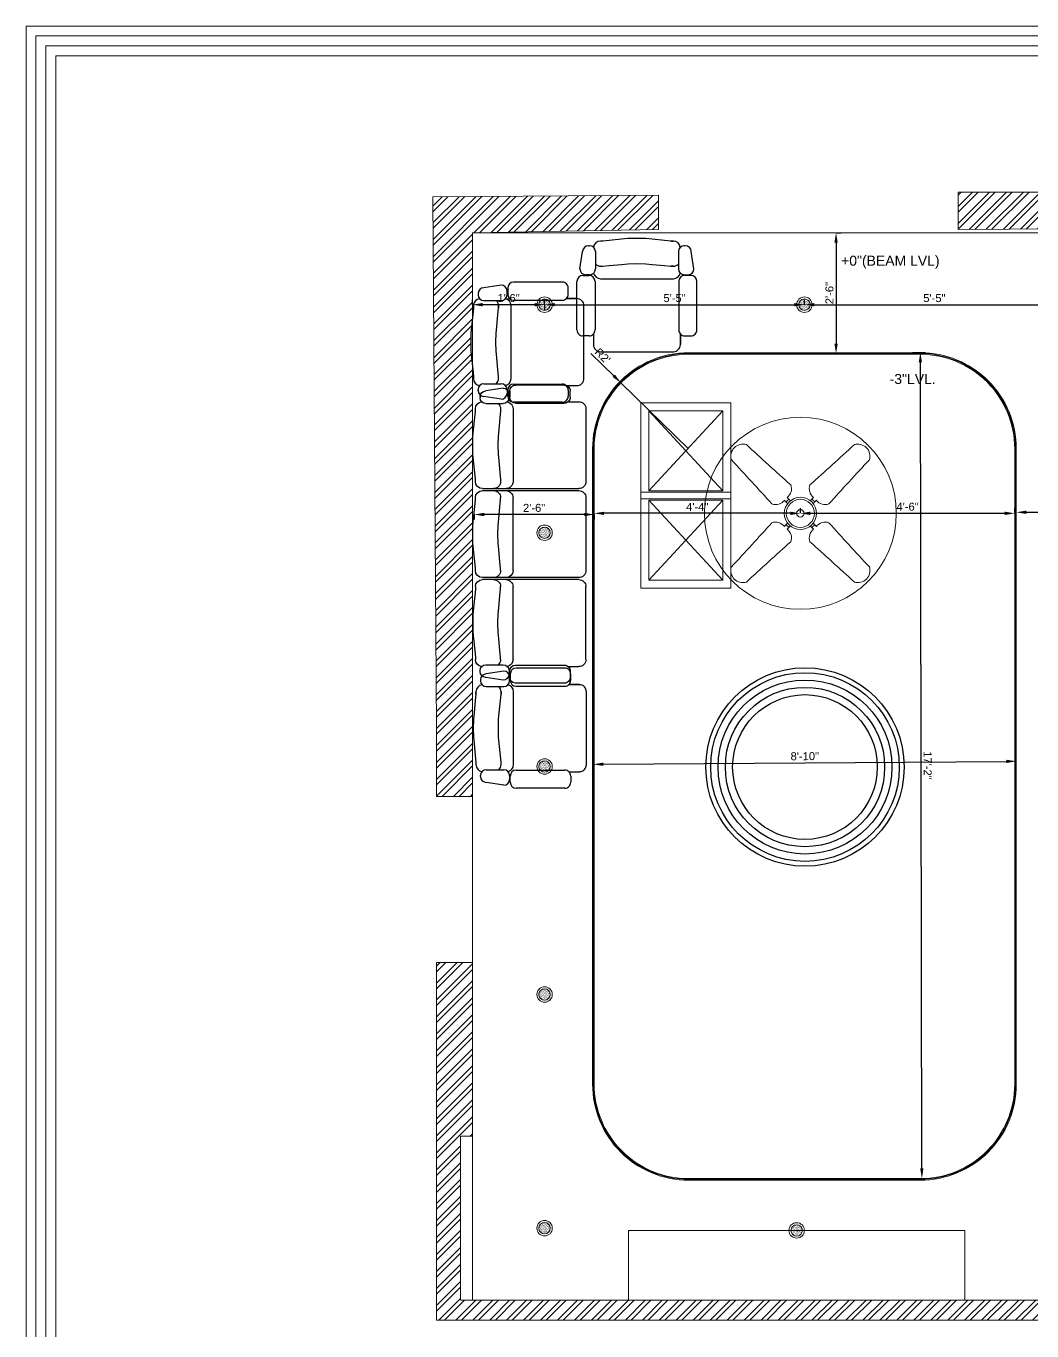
# Model space of a CAD drawing. Header units: inches. Extents: x 213 to 17763, y -4830 to 1802.
# Drawn here: x 6080.5 to 6332.1, y -1036.2 to -710.1 of the extents above; entities that cross this region are included whole.
import ezdxf

# ---------------------------------------------------------------- set-up
doc = ezdxf.new("R2010")
doc.units = ezdxf.units.IN
doc.header["$MEASUREMENT"] = 0
doc.linetypes.add('ACAD_ISO02W100', pattern=[15, 12, -3])
doc.linetypes.add('AUDIT_D_060311083008-3', pattern=[0])
for name, color, linetype in [('.', 30, 'Continuous'), ('furn', 28, 'Continuous'), ('hatch', 4, 'Continuous'), ('PDF2_0', 7, 'Continuous'), ('PDF3_Text', 1, 'Continuous')]:
    doc.layers.add(name, color=color, linetype=linetype)
doc.layers.add('PDF2_MK. KITCHEN ESSENTAILS', color=7, linetype='Continuous', true_color=0x767676)
doc.layers.add('ROD', color=7, linetype='Continuous', lineweight=9)
doc.styles.add('PDF Arial', font='arial.ttf')
doc.styles.get("Standard").update_dxf_attribs({"font": 'arial.ttf'})
doc.dimstyles.new('ISO-25', dxfattribs={"dimtxt": 4.5, "dimasz": 2.5, "dimexe": 1.25, "dimexo": 0.625, "dimtad": 1, "dimdec": 0, "dimlunit": 4, "dimtxsty": 'Standard', "dimcen": 2.5, "dimadec": 0, "dimazin": 0, "dimtfac": 1, "dimtdec": 0, "dimtmove": 0, "dimatfit": 3, "dimfxl": 1, "dimarcsym": 0})

# ---------------------------------------------------------------- blocks, each defined once
blk = doc.blocks.new('EYETY')
at = {"layer": 'furn', "color": 254}
for p, q in [((50110.18, -31682.67), (50110.18, -31680.03)), ((50111.93, -31678.27), (50130.16, -31678.27)), ((50131.92, -31680.03), (50131.92, -31704.17)), ((50132.41, -31704.17), (50132.41, -31680.03)), ((50134.17, -31678.27), (50152.4, -31678.27)), ((50154.16, -31680.03), (50154.16, -31682.67)), ((50154.65, -31680.03), (50154.65, -31704.17)), ((50174.64, -31678.27), (50156.41, -31678.27)), ((50176.4, -31682.67), (50176.4, -31680.03)), ((50109.08, -31682.21), (50107.53, -31682.21)), ((50154.16, -31682.67), (50154.16, -31704.17)), ((50177.49, -31682.21), (50179.04, -31682.21)), ((50106.05, -31683.7), (50106.05, -31695.86)), ((50110.56, -31695.86), (50110.56, -31683.7)), ((50176.01, -31695.86), (50176.01, -31683.7)), ((50180.53, -31683.7), (50180.53, -31695.86)), ((50106.79, -31698.96), (50107.48, -31703.33)), ((50107.53, -31697.34), (50109.08, -31697.34)), ((50109.21, -31697.52), (50108.23, -31697.52)), ((50110.65, -31703.33), (50110.65, -31698.96)), ((50111.93, -31696.51), (50130.16, -31696.51)), ((50111.93, -31699.63), (50112.53, -31699.63)), ((50112.53, -31699.63), (50114.11, -31699.79)), ((50127.98, -31699.79), (50129.57, -31699.63)), ((50129.57, -31699.63), (50130.16, -31699.63)), ((50143.29, -31696.51), (50134.17, -31696.51)), ((50134.77, -31699.63), (50134.17, -31699.63)), ((50136.35, -31699.79), (50134.77, -31699.63)), ((50152.4, -31696.51), (50143.29, -31696.51)), ((50151.81, -31699.63), (50150.22, -31699.79)), ((50152.4, -31699.63), (50151.81, -31699.63)), ((50174.64, -31696.51), (50156.41, -31696.51)), ((50157.01, -31699.63), (50156.41, -31699.63)), ((50158.59, -31699.79), (50157.01, -31699.63)), ((50174.04, -31699.63), (50172.46, -31699.79)), ((50174.64, -31699.63), (50174.04, -31699.63)), ((50175.92, -31703.33), (50175.92, -31698.96)), ((50177.36, -31697.52), (50178.34, -31697.52)), ((50179.04, -31697.34), (50177.49, -31697.34)), ((50179.78, -31698.96), (50179.1, -31703.33)), ((50114.11, -31699.79), (50117.22, -31700.07)), ((50117.22, -31700.07), (50118.78, -31700.24)), ((50118.78, -31700.24), (50121.05, -31700.3)), ((50121.05, -31700.3), (50123.32, -31700.24)), ((50123.32, -31700.24), (50124.88, -31700.07)), ((50124.88, -31700.07), (50127.98, -31699.79)), ((50139.46, -31700.07), (50136.35, -31699.79)), ((50141.02, -31700.24), (50139.46, -31700.07)), ((50143.29, -31700.3), (50141.02, -31700.24)), ((50145.56, -31700.24), (50143.29, -31700.3)), ((50147.12, -31700.07), (50145.56, -31700.24)), ((50150.22, -31699.79), (50147.12, -31700.07)), ((50161.7, -31700.07), (50158.59, -31699.79)), ((50163.25, -31700.24), (50161.7, -31700.07)), ((50165.53, -31700.3), (50163.25, -31700.24)), ((50167.8, -31700.24), (50165.53, -31700.3)), ((50169.36, -31700.07), (50167.8, -31700.24)), ((50172.46, -31699.79), (50169.36, -31700.07)), ((50108.95, -31704.77), (50109.21, -31704.77)), ((50112.53, -31705.93), (50111.93, -31705.93)), ((50114.11, -31706.09), (50112.53, -31705.93)), ((50117.22, -31706.37), (50114.11, -31706.09)), ((50127.98, -31706.09), (50124.88, -31706.37)), ((50129.57, -31705.93), (50127.98, -31706.09)), ((50130.16, -31705.93), (50129.57, -31705.93)), ((50134.77, -31705.93), (50134.17, -31705.93)), ((50136.35, -31706.09), (50134.77, -31705.93)), ((50139.46, -31706.37), (50136.35, -31706.09)), ((50150.22, -31706.09), (50147.12, -31706.37)), ((50151.81, -31705.93), (50150.22, -31706.09)), ((50152.4, -31705.93), (50151.81, -31705.93)), ((50156.41, -31705.93), (50157.01, -31705.93)), ((50157.01, -31705.93), (50158.59, -31706.09)), ((50158.59, -31706.09), (50161.7, -31706.37)), ((50169.36, -31706.37), (50172.46, -31706.09)), ((50172.46, -31706.09), (50174.04, -31705.93)), ((50174.04, -31705.93), (50174.64, -31705.93)), ((50177.63, -31704.77), (50177.36, -31704.77)), ((50118.78, -31706.54), (50117.22, -31706.37)), ((50121.05, -31706.6), (50118.78, -31706.54)), ((50123.32, -31706.54), (50121.05, -31706.6)), ((50124.88, -31706.37), (50123.32, -31706.54)), ((50141.02, -31706.54), (50139.46, -31706.37)), ((50143.29, -31706.6), (50141.02, -31706.54)), ((50145.56, -31706.54), (50143.29, -31706.6)), ((50147.12, -31706.37), (50145.56, -31706.54)), ((50161.7, -31706.37), (50163.25, -31706.54)), ((50163.25, -31706.54), (50165.53, -31706.6)), ((50165.53, -31706.6), (50167.8, -31706.54)), ((50167.8, -31706.54), (50169.36, -31706.37))]:
    blk.add_line(p, q, dxfattribs=at)
at = {"layer": 'furn', "color": 254, "extrusion": (0, 0, -1)}
for centre, major_axis, start_param, end_param in [((50111.93, -31680.03), (1.24, -1.24), 2.356194, 3.926991), ((50130.16, -31680.03), (-1.24, -1.24), 2.356194, 3.926991), ((50134.17, -31680.03), (1.24, -1.24), 2.356194, 3.926991), ((50152.4, -31680.03), (-1.24, -1.24), 2.356194, 3.926991), ((50156.41, -31680.03), (1.24, -1.24), 2.356194, 3.926991), ((50174.64, -31680.03), (-1.24, -1.24), 2.356194, 3.926991), ((50107.53, -31683.7), (1.05, -1.05), 2.356194, 3.926991), ((50109.08, -31683.7), (-1.05, -1.05), 2.356194, 3.926991), ((50177.49, -31683.7), (1.05, -1.05), 2.356194, 3.926991), ((50179.04, -31683.7), (-1.05, -1.05), 2.356194, 3.926991), ((50107.53, -31695.86), (-1.05, -1.05), -0.785398, 0.785398), ((50109.08, -31695.86), (-1.05, -1.05), 3.926991, 5.497787), ((50177.49, -31695.86), (-1.05, -1.05), -0.785398, 0.785398), ((50179.04, -31695.86), (-1.05, -1.05), 3.926991, 5.497787), ((50108.23, -31698.96), (-1.02, -1.02), 0.785398, 2.356194), ((50109.21, -31698.96), (1.02, -1.02), 3.926991, 5.497787), ((50111.93, -31698.27), (1.24, -1.24), 2.553225, 3.926991), ((50111.93, -31701.39), (-1.24, -1.24), 1.538441, 2.356194), ((50130.16, -31698.27), (-1.24, -1.24), 2.356194, 3.926991), ((50130.16, -31701.39), (-1.24, -1.24), 2.356194, 3.926991), ((50134.17, -31698.27), (1.24, -1.24), 2.356194, 3.926991), ((50134.17, -31701.39), (1.24, -1.24), 2.356194, 3.926991), ((50152.4, -31698.27), (1.24, -1.24), 3.926991, 5.497787), ((50152.4, -31701.39), (-1.24, -1.24), 2.356194, 3.926991), ((50156.41, -31698.27), (1.24, -1.24), 2.356194, 3.926991), ((50156.41, -31701.39), (1.24, -1.24), 2.356194, 3.926991), ((50174.64, -31698.27), (-1.24, -1.24), 2.356194, 3.72996), ((50174.64, -31701.39), (-1.24, -1.24), 2.356194, 3.173948), ((50177.36, -31698.96), (-1.02, -1.02), 0.785398, 2.356194), ((50178.34, -31698.96), (1.02, -1.02), 3.926991, 5.497787), ((50108.94, -31703.3), (-1.04, -1.04), -0.788362, 0.767792), ((50109.21, -31703.33), (-1.02, -1.02), 3.926991, 5.497787), ((50111.93, -31704.17), (1.24, -1.24), 0.785398, 2.233985), ((50130.16, -31704.17), (1.24, -1.24), 5.497787, 7.068583), ((50134.17, -31704.17), (-1.24, -1.24), -0.785398, 0.785398), ((50152.4, -31704.17), (-1.24, -1.24), 3.927012, 5.497787), ((50156.41, -31704.17), (-1.24, -1.24), -0.785398, 0.785398), ((50174.64, -31704.17), (-1.24, -1.24), 4.0492, 5.497787), ((50177.36, -31703.33), (1.02, -1.02), 0.785398, 2.356194), ((50177.63, -31703.3), (1.04, -1.04), 5.515393, 7.071548)]:
    blk.add_ellipse(centre, major_axis=major_axis, ratio=1, start_param=start_param, end_param=end_param, dxfattribs=at)
blk = doc.blocks.new('EFSR')
at = {"layer": 'furn', "color": 254}
for p, q in [((11463.7, -9288.17), (11463.7, -9285.53)), ((11465.46, -9283.77), (11483.69, -9283.77)), ((11485.45, -9288.17), (11485.45, -9285.53)), ((11485.45, -9285.53), (11485.45, -9288.2)), ((11462.61, -9287.71), (11461.06, -9287.71)), ((11486.54, -9287.71), (11488.09, -9287.71)), ((11459.57, -9289.2), (11459.57, -9301.36)), ((11464.09, -9301.36), (11464.09, -9289.2)), ((11485.06, -9301.36), (11485.06, -9289.2)), ((11489.57, -9289.2), (11489.57, -9301.36)), ((11465.46, -9302.01), (11483.69, -9302.01)), ((11460.32, -9304.46), (11461, -9308.83)), ((11461.06, -9302.84), (11462.61, -9302.84)), ((11462.74, -9303.02), (11461.76, -9303.02)), ((11464.18, -9308.83), (11464.18, -9304.46)), ((11465.46, -9305.13), (11466.05, -9305.13)), ((11466.05, -9305.13), (11467.64, -9305.29)), ((11467.64, -9305.29), (11470.74, -9305.57)), ((11478.4, -9305.57), (11481.51, -9305.29)), ((11481.51, -9305.29), (11483.09, -9305.13)), ((11483.69, -9305.13), (11483.09, -9305.13)), ((11483.09, -9305.13), (11483.69, -9305.13)), ((11484.97, -9308.83), (11484.97, -9304.46)), ((11486.41, -9303.02), (11487.39, -9303.02)), ((11488.09, -9302.84), (11486.54, -9302.84)), ((11488.83, -9304.46), (11488.15, -9308.83)), ((11470.74, -9305.57), (11472.3, -9305.74)), ((11472.3, -9305.74), (11474.57, -9305.8)), ((11474.57, -9305.8), (11476.84, -9305.74)), ((11476.84, -9305.74), (11478.4, -9305.57)), ((11462.47, -9310.27), (11462.74, -9310.27)), ((11466.05, -9311.43), (11465.46, -9311.43)), ((11467.64, -9311.59), (11466.05, -9311.43)), ((11470.74, -9311.87), (11467.64, -9311.59)), ((11472.3, -9312.04), (11470.74, -9311.87)), ((11478.4, -9311.87), (11476.84, -9312.04)), ((11481.51, -9311.59), (11478.4, -9311.87)), ((11483.09, -9311.43), (11481.51, -9311.59)), ((11483.09, -9311.43), (11483.69, -9311.43)), ((11483.69, -9311.43), (11483.09, -9311.43)), ((11486.68, -9310.27), (11486.41, -9310.27)), ((11474.57, -9312.1), (11472.3, -9312.04)), ((11476.84, -9312.04), (11474.57, -9312.1))]:
    blk.add_line(p, q, dxfattribs=at)
at = {"layer": 'furn', "color": 254, "extrusion": (0, 0, -1)}
for centre, major_axis, start_param, end_param in [((11465.46, -9285.53), (1.24, -1.24), 2.356194, 3.926991), ((11483.69, -9285.53), (-1.24, -1.24), 2.356194, 3.926991), ((11483.69, -9285.53), (-1.24, -1.24), 2.356194, 3.926991), ((11461.06, -9289.2), (1.05, -1.05), 2.356194, 3.926991), ((11462.61, -9289.2), (-1.05, -1.05), 2.356194, 3.926991), ((11486.54, -9289.2), (1.05, -1.05), 2.356194, 3.926991), ((11488.09, -9289.2), (-1.05, -1.05), 2.356194, 3.926991), ((11461.06, -9301.36), (-1.05, -1.05), -0.785398, 0.785398), ((11462.61, -9301.36), (-1.05, -1.05), 3.926991, 5.497787), ((11465.46, -9303.77), (1.24, -1.24), 2.553225, 3.926991), ((11483.69, -9303.77), (-1.24, -1.24), 2.356194, 3.72996), ((11483.69, -9303.77), (-1.24, -1.24), 2.356194, 3.72996), ((11486.54, -9301.36), (-1.05, -1.05), -0.785398, 0.785398), ((11488.09, -9301.36), (-1.05, -1.05), 3.926991, 5.497787), ((11461.76, -9304.46), (-1.02, -1.02), 0.785398, 2.356194), ((11462.74, -9304.46), (1.02, -1.02), 3.926991, 5.497787), ((11465.46, -9306.89), (-1.24, -1.24), 1.538441, 2.356194), ((11483.69, -9306.89), (-1.24, -1.24), 2.356194, 3.173948), ((11483.69, -9306.89), (-1.24, -1.24), 2.356194, 3.173948), ((11486.41, -9304.46), (-1.02, -1.02), 0.785398, 2.356194), ((11487.39, -9304.46), (1.02, -1.02), 3.926991, 5.497787), ((11462.47, -9308.8), (-1.04, -1.04), -0.788362, 0.767792), ((11462.74, -9308.83), (-1.02, -1.02), 3.926991, 5.497787), ((11465.46, -9309.67), (1.24, -1.24), 0.785398, 2.233985), ((11483.69, -9309.67), (-1.24, -1.24), 4.0492, 5.497787), ((11483.69, -9309.67), (1.24, -1.24), 5.619996, 7.068583), ((11486.41, -9308.83), (1.02, -1.02), 0.785398, 2.356194), ((11486.68, -9308.8), (1.04, -1.04), 5.515393, 7.071548)]:
    blk.add_ellipse(centre, major_axis=major_axis, ratio=1, start_param=start_param, end_param=end_param, dxfattribs=at)
blk = doc.blocks.new('3')
at = {"color": 18, "lineweight": 5, "true_color": 0x000000}
for p, q in [((3389.2, -1076.4), (3365.8, -1052.9)), ((3397.8, -1044.8), (3377.7, -1064.9)), ((3386.6, -1033.2), (3409, -1056.5)), ((3571.3, -1033.2), (3549, -1056.5)), ((3560.1, -1044.8), (3580.2, -1064.9)), ((3568.7, -1076.4), (3592.1, -1052.9)), ((3389.2, -1214.6), (3365.8, -1238)), ((3397.8, -1246.1), (3377.7, -1226.1)), ((3386.6, -1257.8), (3409, -1234.5)), ((3571.3, -1257.8), (3549, -1234.5)), ((3560.1, -1246.1), (3580.2, -1226.1)), ((3568.7, -1214.6), (3592.1, -1238))]:
    blk.add_line(p, q, dxfattribs=at)
for radius in [113.2, 99.1, 26]:
    blk.add_circle((3479, -1145.5), radius, dxfattribs=at)
for centre, radius, start, end in [((3073.6, -742.7), 85, 73.05503, 197.30609), ((27552.9, 26002.3), 36179.8, 227.47452, 228.14348), ((-20595, 26002.3), 36179.8, 311.85652, 312.52548), ((3884.3, -742.7), 85, 342.69391, 106.94497), ((-23516.5, -25390.1), 36179.8, 42.21764, 42.8866), ((30474.4, -25390.1), 36179.8, 137.1134, 137.78236), ((3336.5, -971.6), 79.4, 309.11105, 19.49034), ((3621.4, -971.6), 79.4, 160.50966, 230.88895), ((3304.2, -1004.1), 79.4, 250.87078, 321.25007), ((3653.8, -1004.1), 79.4, 218.74993, 289.12922), ((-23516.5, 23099.1), 36179.8, 317.1134, 317.78236), ((3304.2, -1286.8), 79.4, 38.74993, 109.12922), ((3336.5, -1319.4), 79.4, 340.50966, 50.88895), ((3621.4, -1319.4), 79.4, 129.11105, 199.49034), ((3653.8, -1286.8), 79.4, 70.87078, 141.25007), ((30474.4, 23099.1), 36179.8, 222.21764, 222.8866), ((27552.9, -28293.2), 36179.8, 131.85652, 132.52548), ((-20595, -28293.2), 36179.8, 47.47452, 48.14348), ((3073.6, -1548.3), 85, 162.69391, 286.94497), ((3884.3, -1548.3), 85, 253.05503, 17.30609)]:
    blk.add_arc(centre, radius, start, end, dxfattribs=at)
blk = doc.blocks.new('*D694')
at = {"color": 0, "linetype": 'ACAD_ISO02W100', "lineweight": -2, "transparency": 16777216}
for p, q in [((6210.21, -779.72), (6210.21, -778.47)), ((6275.2, -779.72), (6275.2, -778.47))]:
    blk.add_line(p, q, dxfattribs=at)
at = {"color": 0, "linetype": 'AUDIT_D_060311083008-3', "lineweight": -2, "transparency": 16777216}
blk.add_line((6212.71, -779.72), (6272.7, -779.72), dxfattribs=at)
at = {"color": 0, "transparency": 16777216}
for points in [[(6212.71, -779.3), (6212.71, -780.13), (6210.21, -779.72)], [(6272.7, -779.3), (6272.7, -780.13), (6275.2, -779.72)]]:
    blk.add_solid(points, dxfattribs=at)
at = {"layer": 'Defpoints', "color": 0, "transparency": 16777216}
for p in [(6210.21, -779.72), (6275.2, -779.72), (6275.2, -779.72)]:
    blk.add_point(p, dxfattribs=at)
at = {"color": 0, "lineweight": 5, "transparency": 16777216, "insert": (6242.71, -778.08), "char_height": 2, "attachment_point": 5}
blk.add_mtext('5\'-5"', dxfattribs=at)
blk = doc.blocks.new('*D695')
at = {"color": 0, "linetype": 'ACAD_ISO02W100', "lineweight": -2, "transparency": 16777216}
for p, q in [((6275.2, -779.72), (6275.2, -778.47)), ((6340.19, -779.72), (6340.19, -778.47))]:
    blk.add_line(p, q, dxfattribs=at)
at = {"color": 0, "linetype": 'AUDIT_D_060311083008-3', "lineweight": -2, "transparency": 16777216}
blk.add_line((6277.7, -779.72), (6337.69, -779.72), dxfattribs=at)
at = {"color": 0, "transparency": 16777216}
for points in [[(6277.7, -779.3), (6277.7, -780.13), (6275.2, -779.72)], [(6337.69, -779.3), (6337.69, -780.13), (6340.19, -779.72)]]:
    blk.add_solid(points, dxfattribs=at)
at = {"layer": 'Defpoints', "color": 0, "transparency": 16777216}
for p in [(6275.2, -779.72), (6340.19, -779.72), (6340.19, -779.72)]:
    blk.add_point(p, dxfattribs=at)
at = {"color": 0, "lineweight": 5, "transparency": 16777216, "insert": (6307.7, -778.08), "char_height": 2, "attachment_point": 5}
blk.add_mtext('5\'-5"', dxfattribs=at)
blk = doc.blocks.new('*D702')
at = {"color": 0, "linetype": 'ACAD_ISO02W100', "lineweight": -2, "transparency": 16777216}
for p, q in [((6192.19, -779.72), (6192.19, -778.47)), ((6210.21, -779.72), (6210.21, -780.97))]:
    blk.add_line(p, q, dxfattribs=at)
at = {"color": 0, "linetype": 'AUDIT_D_060311083008-3', "lineweight": -2, "transparency": 16777216}
blk.add_line((6207.71, -779.72), (6194.69, -779.72), dxfattribs=at)
at = {"color": 0, "transparency": 16777216}
for points in [[(6194.69, -779.3), (6194.69, -780.13), (6192.19, -779.72)], [(6207.71, -779.3), (6207.71, -780.13), (6210.21, -779.72)]]:
    blk.add_solid(points, dxfattribs=at)
at = {"layer": 'Defpoints', "color": 0, "transparency": 16777216}
for p in [(6192.19, -779.72), (6192.19, -779.72), (6210.21, -779.72)]:
    blk.add_point(p, dxfattribs=at)
at = {"color": 0, "lineweight": 5, "transparency": 16777216, "insert": (6201.2, -778.07), "char_height": 2, "attachment_point": 5}
blk.add_mtext('1\'-6"', dxfattribs=at)
blk = doc.blocks.new('OIUHYGFVC')
at = {"color": 2}
for radius in [24.8, 23.58, 21.75, 19.92, 18.09]:
    blk.add_circle((7260.41, -115), radius, dxfattribs=at)
blk = doc.blocks.new('*D705')
at = {"color": 0, "linetype": 'ACAD_ISO02W100', "lineweight": -2, "transparency": 16777216}
for p, q in [((6274.18, -831.87), (6274.18, -830.62)), ((6327.79, -831.87), (6327.79, -830.62))]:
    blk.add_line(p, q, dxfattribs=at)
at = {"color": 0, "linetype": 'AUDIT_D_060311083008-3', "lineweight": -2, "transparency": 16777216}
blk.add_line((6276.68, -831.87), (6325.29, -831.87), dxfattribs=at)
at = {"color": 0, "transparency": 16777216}
for points in [[(6276.68, -831.46), (6276.68, -832.29), (6274.18, -831.87)], [(6325.29, -831.46), (6325.29, -832.29), (6327.79, -831.87)]]:
    blk.add_solid(points, dxfattribs=at)
at = {"layer": 'Defpoints', "color": 0, "transparency": 16777216}
for p in [(6274.18, -831.87), (6327.79, -831.87), (6327.79, -831.87)]:
    blk.add_point(p, dxfattribs=at)
at = {"color": 0, "lineweight": 5, "transparency": 16777216, "insert": (6300.99, -830.23), "char_height": 2, "attachment_point": 5}
blk.add_mtext('4\'-6"', dxfattribs=at)
blk = doc.blocks.new('*D706')
at = {"color": 0, "linetype": 'ACAD_ISO02W100', "lineweight": -2, "transparency": 16777216}
for p, q in [((6328.19, -831.63), (6328.19, -830.36)), ((6358.34, -831.61), (6358.34, -830.36))]:
    blk.add_line(p, q, dxfattribs=at)
at = {"color": 0, "linetype": 'AUDIT_D_060311083008-3', "lineweight": -2, "transparency": 16777216}
blk.add_line((6330.69, -831.61), (6355.84, -831.61), dxfattribs=at)
at = {"color": 0, "transparency": 16777216}
for points in [[(6330.69, -831.2), (6330.69, -832.03), (6328.19, -831.61)], [(6355.84, -831.2), (6355.84, -832.03), (6358.34, -831.61)]]:
    blk.add_solid(points, dxfattribs=at)
at = {"layer": 'Defpoints', "color": 0, "transparency": 16777216}
for p in [(6358.34, -831.61), (6358.34, -831.61), (6328.19, -832.25)]:
    blk.add_point(p, dxfattribs=at)
at = {"color": 0, "lineweight": 5, "transparency": 16777216, "insert": (6343.27, -829.97), "char_height": 2, "attachment_point": 5}
blk.add_mtext('2\'-6"', dxfattribs=at)
blk = doc.blocks.new('*D707')
at = {"color": 0, "linetype": 'ACAD_ISO02W100', "lineweight": -2, "transparency": 16777216}
for p, q in [((6222.61, -831.87), (6222.61, -830.62)), ((6274.18, -831.87), (6274.18, -830.62))]:
    blk.add_line(p, q, dxfattribs=at)
at = {"color": 0, "linetype": 'AUDIT_D_060311083008-3', "lineweight": -2, "transparency": 16777216}
blk.add_line((6271.68, -831.87), (6225.11, -831.87), dxfattribs=at)
at = {"color": 0, "transparency": 16777216}
for points in [[(6225.11, -831.46), (6225.11, -832.29), (6222.61, -831.87)], [(6271.68, -831.46), (6271.68, -832.29), (6274.18, -831.87)]]:
    blk.add_solid(points, dxfattribs=at)
at = {"layer": 'Defpoints', "color": 0, "transparency": 16777216}
for p in [(6222.61, -831.87), (6222.61, -831.87), (6274.18, -831.87)]:
    blk.add_point(p, dxfattribs=at)
at = {"color": 0, "lineweight": 5, "transparency": 16777216, "insert": (6248.4, -830.25), "char_height": 2, "attachment_point": 5}
blk.add_mtext('4\'-4"', dxfattribs=at)
blk = doc.blocks.new('*D708')
at = {"color": 0, "linetype": 'ACAD_ISO02W100', "lineweight": -2, "transparency": 16777216}
for p, q in [((6192.6, -832.17), (6192.6, -833.42)), ((6222.61, -832.17), (6222.61, -833.42))]:
    blk.add_line(p, q, dxfattribs=at)
at = {"color": 0, "linetype": 'AUDIT_D_060311083008-3', "lineweight": -2, "transparency": 16777216}
blk.add_line((6220.11, -832.17), (6195.1, -832.17), dxfattribs=at)
at = {"color": 0, "transparency": 16777216}
for points in [[(6195.1, -831.75), (6195.1, -832.58), (6192.6, -832.17)], [(6220.11, -831.75), (6220.11, -832.58), (6222.61, -832.17)]]:
    blk.add_solid(points, dxfattribs=at)
at = {"layer": 'Defpoints', "color": 0, "transparency": 16777216}
for p in [(6192.6, -831.69), (6192.6, -832.17), (6222.61, -831.87)]:
    blk.add_point(p, dxfattribs=at)
at = {"color": 0, "lineweight": 5, "transparency": 16777216, "insert": (6207.6, -830.52), "char_height": 2, "attachment_point": 5}
blk.add_mtext('2\'-6"', dxfattribs=at)
blk = doc.blocks.new('*D716')
at = {"color": 0, "linetype": 'AUDIT_D_060311083008-3', "lineweight": -2, "transparency": 16777216}
for p, q in [((6221.8, -791.93), (6227.52, -797.5)), ((6246.21, -815.72), (6229.31, -799.25))]:
    blk.add_line(p, q, dxfattribs=at)
at = {"color": 0, "transparency": 16777216}
blk.add_solid([(6227.81, -797.2), (6227.23, -797.8), (6229.31, -799.25)], dxfattribs=at)
at = {"layer": 'Defpoints', "color": 0, "transparency": 16777216}
for p in [(6229.31, -799.25), (6246.21, -815.72)]:
    blk.add_point(p, dxfattribs=at)
at = {"color": 0, "lineweight": 5, "transparency": 16777216, "insert": (6224.73, -792.51), "char_height": 2, "attachment_point": 5, "rotation": 315.7394}
blk.add_mtext("R2'", dxfattribs=at)
blk = doc.blocks.new('*D717')
at = {"color": 0, "linetype": 'ACAD_ISO02W100', "lineweight": -2, "transparency": 16777216}
for p, q in [((6283.11, -761.72), (6284.36, -761.72)), ((6283.11, -791.92), (6284.36, -791.92))]:
    blk.add_line(p, q, dxfattribs=at)
at = {"color": 0, "linetype": 'AUDIT_D_060311083008-3', "lineweight": -2, "transparency": 16777216}
blk.add_line((6283.11, -764.22), (6283.11, -789.42), dxfattribs=at)
at = {"color": 0, "transparency": 16777216}
for points in [[(6282.69, -764.22), (6283.53, -764.22), (6283.11, -761.72)], [(6282.69, -789.42), (6283.53, -789.42), (6283.11, -791.92)]]:
    blk.add_solid(points, dxfattribs=at)
at = {"layer": 'Defpoints', "color": 0, "transparency": 16777216}
for p in [(6283.11, -761.72), (6283.11, -791.92), (6283.11, -791.92)]:
    blk.add_point(p, dxfattribs=at)
at = {"color": 0, "lineweight": 5, "transparency": 16777216, "insert": (6281.46, -776.82), "char_height": 2, "attachment_point": 5, "rotation": 90}
blk.add_mtext('2\'-6"', dxfattribs=at)
blk = doc.blocks.new('*D718')
at = {"color": 0, "linetype": 'ACAD_ISO02W100', "lineweight": -2, "transparency": 16777216}
for p, q in [((6222.41, -894.61), (6222.4, -893.36)), ((6328.19, -893.86), (6328.18, -892.61))]:
    blk.add_line(p, q, dxfattribs=at)
at = {"color": 0, "linetype": 'AUDIT_D_060311083008-3', "lineweight": -2, "transparency": 16777216}
blk.add_line((6224.91, -894.59), (6325.69, -893.88), dxfattribs=at)
at = {"color": 0, "transparency": 16777216}
for points in [[(6325.68, -893.46), (6325.69, -894.29), (6328.19, -893.86)], [(6224.9, -894.18), (6224.91, -895.01), (6222.41, -894.61)]]:
    blk.add_solid(points, dxfattribs=at)
at = {"layer": 'Defpoints', "color": 0, "transparency": 16777216}
for p in [(6222.41, -895.15), (6328.19, -893.86), (6328.19, -894.39)]:
    blk.add_point(p, dxfattribs=at)
at = {"color": 0, "lineweight": 5, "transparency": 16777216, "insert": (6275.29, -892.59), "char_height": 2, "attachment_point": 5, "rotation": 0.4066}
blk.add_mtext('8\'-10"', dxfattribs=at)
blk = doc.blocks.new('*D719')
at = {"color": 0, "linetype": 'ACAD_ISO02W100', "lineweight": -2, "transparency": 16777216}
for p, q in [((6302.19, -791.67), (6305.44, -791.66)), ((6302.57, -998.12), (6305.82, -998.12))]:
    blk.add_line(p, q, dxfattribs=at)
at = {"color": 0, "linetype": 'AUDIT_D_060311083008-3', "lineweight": -2, "transparency": 16777216}
blk.add_line((6304.57, -995.62), (6304.2, -794.16), dxfattribs=at)
at = {"color": 0, "transparency": 16777216}
for points in [[(6304.61, -794.16), (6303.78, -794.16), (6304.19, -791.66)], [(6304.98, -995.62), (6304.15, -995.62), (6304.57, -998.12)]]:
    blk.add_solid(points, dxfattribs=at)
at = {"layer": 'Defpoints', "color": 0, "transparency": 16777216}
for p in [(6274.82, -791.72), (6304.19, -791.66), (6275.2, -998.17)]:
    blk.add_point(p, dxfattribs=at)
at = {"color": 0, "lineweight": 5, "transparency": 16777216, "insert": (6306.01, -894.89), "char_height": 2, "attachment_point": 5, "rotation": 270.1055}
blk.add_mtext('17\'-2"', dxfattribs=at)

msp = doc.modelspace()

# ---------------------------------------------------------------- hatches: boundary and pattern name
at = {"layer": '.', "lineweight": 5}
h = msp.add_hatch(dxfattribs=at)
h.set_pattern_fill('ANSI32', color=1, scale=8)
h.set_pattern_definition([(45, (-792.9553, -776.5738), (-2.1213203, 2.1213203), []), (45, (-791.541, -776.5738), (-2.1213203, 2.1213203), [])])
h.paths.add_polyline_path([(6367.19, -751.57), (6313.68, -751.57), (6313.68, -760.92), (6358.19, -760.63), (6358.19, -788.86), (6358.34, -788.86), (6358.34, -874.36), (6358.19, -935.52), (6362.86, -935.52), (6367.19, -935.57)])
h.paths.add_polyline_path([(6192.19, -795.51), (6191.95, -792.9), (6191.78, -791.34), (6191.73, -789.07), (6191.78, -786.8), (6191.95, -785.24), (6192.19, -782.64), (6192.19, -761.72), (6238.71, -760.92), (6238.71, -752.38), (6182.3, -752.76), (6183.19, -885.57), (6183.19, -902.62), (6192.19, -902.62)])
h.paths.add_polyline_path([(6189.19, -987.57), (6192.19, -987.57), (6192.19, -978.57), (6192.19, -944.12), (6183.19, -944.12), (6183.19, -1033.57), (6273.19, -1033.57), (6278.19, -1033.57), (6367.19, -1033.57), (6367.19, -1028.57), (6362.86, -1028.57), (6362.86, -1028.63), (6358.19, -1028.63), (6189.19, -1028.57)])
h.paths.add_polyline_path([(6261.06, -1028.57), (6295.32, -1028.57), (6295.29, -1028.57), (6261.03, -1028.57)], flags=17)
at = {"lineweight": 5}
h = msp.add_hatch(dxfattribs=at)
h.set_pattern_fill('AR-SAND', color=5, scale=0.2)
h.set_pattern_definition([(37.5, (-119729.31993, -239100.8243), (-0.01259867162, 0.3853647538), [0, -0.304, 0, -0.34, 0, -0.325]), (7.5, (-119729.31993, -239100.8243), (0.3539553411, 0.564429213), [0, -0.164, 0, -0.274, 0, -0.105]), (327.5, (-119729.56593, -239100.8243), (0.62282837235, 0.0011318107), [0, -0.1, 0, -0.36, 0, -0.47]), (317.5, (-119729.56593, -239100.8243), (0.6012253209, 0.175535113), [0, -0.05, 0, -0.236, 0, -0.27])])
h.paths.add_polyline_path([(6211.64, -779.72, -1), (6208.78, -779.72, -1)])
h = msp.add_hatch(dxfattribs=at)
h.set_pattern_fill('AR-SAND', color=5, scale=0.2)
h.set_pattern_definition([(37.5, (-119664.3292, -239100.8243), (-0.01259867162, 0.3853647538), [0, -0.304, 0, -0.34, 0, -0.325]), (7.5, (-119664.3292, -239100.8243), (0.3539553411, 0.564429213), [0, -0.164, 0, -0.274, 0, -0.105]), (327.5, (-119664.5752, -239100.8243), (0.62282837235, 0.0011318107), [0, -0.1, 0, -0.36, 0, -0.47]), (317.5, (-119664.5752, -239100.8243), (0.6012253209, 0.175535113), [0, -0.05, 0, -0.236, 0, -0.27])])
h.paths.add_polyline_path([(6276.63, -779.72, -1), (6273.77, -779.72, -1)])
h = msp.add_hatch(dxfattribs=at)
h.set_pattern_fill('AR-SAND', color=5, scale=0.2)
h.set_pattern_definition([(37.5, (-119729.31993, -239157.8243), (-0.01259867162, 0.3853647538), [0, -0.304, 0, -0.34, 0, -0.325]), (7.5, (-119729.31993, -239157.8243), (0.3539553411, 0.564429213), [0, -0.164, 0, -0.274, 0, -0.105]), (327.5, (-119729.56593, -239157.8243), (0.62282837235, 0.0011318107), [0, -0.1, 0, -0.36, 0, -0.47]), (317.5, (-119729.56593, -239157.8243), (0.6012253209, 0.175535113), [0, -0.05, 0, -0.236, 0, -0.27])])
h.paths.add_polyline_path([(6211.64, -836.72, -1), (6208.78, -836.72, -1)])
h = msp.add_hatch(dxfattribs=at)
h.set_pattern_fill('AR-SAND', color=5, scale=0.2)
h.set_pattern_definition([(37.5, (-119729.31993, -239216.25256), (-0.01259867162, 0.3853647538), [0, -0.304, 0, -0.34, 0, -0.325]), (7.5, (-119729.31993, -239216.25256), (0.3539553411, 0.564429213), [0, -0.164, 0, -0.274, 0, -0.105]), (327.5, (-119729.56593, -239216.25256), (0.62282837235, 0.0011318107), [0, -0.1, 0, -0.36, 0, -0.47]), (317.5, (-119729.56593, -239216.25256), (0.6012253209, 0.175535113), [0, -0.05, 0, -0.236, 0, -0.27])])
h.paths.add_polyline_path([(6211.64, -895.15, -1), (6208.78, -895.15, -1)])
h = msp.add_hatch(dxfattribs=at)
h.set_pattern_fill('AR-SAND', color=5, scale=0.2)
h.set_pattern_definition([(37.5, (-119729.31993, -239273.25256), (-0.01259867162, 0.3853647538), [0, -0.304, 0, -0.34, 0, -0.325]), (7.5, (-119729.31993, -239273.25256), (0.3539553411, 0.564429213), [0, -0.164, 0, -0.274, 0, -0.105]), (327.5, (-119729.56593, -239273.25256), (0.62282837235, 0.0011318107), [0, -0.1, 0, -0.36, 0, -0.47]), (317.5, (-119729.56593, -239273.25256), (0.6012253209, 0.175535113), [0, -0.05, 0, -0.236, 0, -0.27])])
h.paths.add_polyline_path([(6211.64, -952.15, -1), (6208.78, -952.15, -1)])
h = msp.add_hatch(dxfattribs=at)
h.set_pattern_fill('AR-SAND', color=5, scale=0.2)
h.set_pattern_definition([(37.5, (-119729.31993, -239331.68082), (-0.01259867162, 0.3853647538), [0, -0.304, 0, -0.34, 0, -0.325]), (7.5, (-119729.31993, -239331.6808), (0.3539553411, 0.564429213), [0, -0.164, 0, -0.274, 0, -0.105]), (327.5, (-119729.56593, -239331.68082), (0.62282837235, 0.0011318107), [0, -0.1, 0, -0.36, 0, -0.47]), (317.5, (-119729.56593, -239331.6808), (0.6012253209, 0.175535113), [0, -0.05, 0, -0.236, 0, -0.27])])
h.paths.add_polyline_path([(6211.64, -1010.57, -1), (6208.78, -1010.57, -1)])
h = msp.add_hatch(dxfattribs=at)
h.set_pattern_fill('AR-SAND', color=5, scale=0.2)
h.set_pattern_definition([(37.5, (-119666.27203, -239332.2248), (-0.01259867162, 0.3853647538), [0, -0.304, 0, -0.34, 0, -0.325]), (7.5, (-119666.27203, -239332.2248), (0.3539553411, 0.564429213), [0, -0.164, 0, -0.274, 0, -0.105]), (327.5, (-119666.51803, -239332.2248), (0.62282837235, 0.0011318107), [0, -0.1, 0, -0.36, 0, -0.47]), (317.5, (-119666.51803, -239332.2248), (0.6012253209, 0.175535113), [0, -0.05, 0, -0.236, 0, -0.27])])
h.paths.add_polyline_path([(6274.69, -1011.12, -1), (6271.83, -1011.12, -1)])

# ---------------------------------------------------------------- linework, layer by layer
at = {"color": 254, "lineweight": 5}
for p, q in [((6254.8, -806.23), (6236.32, -826.23)), ((6236.32, -806.23), (6254.8, -826.23)), ((6254.8, -828.57), (6236.32, -848.57)), ((6236.32, -828.57), (6254.8, -848.57))]:
    msp.add_line(p, q, dxfattribs=at)
at = {"lineweight": 5}
msp.add_lwpolyline([(6192.21, -761.72), (6358.19, -761.72), (6358.19, -1028.57), (6192.21, -1028.57)], close=True, dxfattribs=at)
msp.add_lwpolyline([(6246.21, -791.72), (6304.19, -791.72, -0.414214), (6328.19, -815.72), (6328.19, -974.57, -0.414214), (6304.19, -998.57), (6246.21, -998.57, -0.414214), (6222.21, -974.57), (6222.21, -815.72, -0.414214)], format="xyb", close=True, dxfattribs=at)
at = {"color": 53, "lineweight": 5}
for points in [[(6246.21, -791.92), (6304.19, -791.92, -0.414214), (6327.99, -815.72), (6327.99, -974.57, -0.414214), (6304.19, -998.37), (6246.21, -998.37, -0.414214), (6222.41, -974.57), (6222.41, -815.72, -0.414214)], [(6246.21, -792.12), (6304.19, -792.12, -0.414214), (6327.79, -815.72), (6327.79, -974.57, -0.414214), (6304.19, -998.17), (6246.21, -998.17, -0.414214), (6222.61, -974.57), (6222.61, -815.72, -0.414214)]]:
    msp.add_lwpolyline(points, format="xyb", close=True, dxfattribs=at)
at = {"color": 254, "lineweight": 5}
for points in [[(6256.8, -804.23), (6234.32, -804.23), (6234.32, -828.23), (6256.8, -828.23)], [(6254.8, -806.23), (6236.32, -806.23), (6236.32, -826.23), (6254.8, -826.23)], [(6256.8, -826.57), (6234.32, -826.57), (6234.32, -850.57), (6256.8, -850.57)], [(6254.8, -828.57), (6236.32, -828.57), (6236.32, -848.57), (6254.8, -848.57)]]:
    msp.add_lwpolyline(points, close=True, dxfattribs=at)
at = {"color": 5, "lineweight": 5}
for centre, radius in [((6210.21, -779.72), 1.93), ((6210.21, -779.72), 1.43), ((6275.2, -779.72), 1.93), ((6275.2, -779.72), 1.43), ((6210.21, -836.72), 1.93), ((6210.21, -836.72), 1.43), ((6210.21, -895.15), 1.93), ((6210.21, -895.15), 1.43), ((6210.21, -952.15), 1.93), ((6210.21, -952.15), 1.43), ((6210.21, -1010.57), 1.93), ((6210.21, -1010.57), 1.43), ((6273.26, -1011.12), 1.93), ((6273.26, -1011.12), 1.43)]:
    msp.add_circle(centre, radius, dxfattribs=at)
at = {"color": 250, "lineweight": 5}
msp.add_circle((6274.18, -831.87), 24, dxfattribs=at)
at = {"layer": 'PDF2_0', "lineweight": 5}
msp.add_lwpolyline([(6752.67, -1292.57), (6080.53, -1292.57), (6080.53, -710.08), (6902.03, -710.08), (6902.03, -1143.22, -0.414214)], format="xyb", close=True, dxfattribs=at)
for points in [[(6752.67, -1290.1), (6083, -1290.1), (6083, -712.55), (6899.56, -712.55), (6899.56, -1143.22, -0.414214), (6752.67, -1290.1)], [(6752.67, -1287.61), (6085.49, -1287.61), (6085.49, -715.04), (6897.07, -715.04), (6897.07, -1143.22, -0.414214), (6752.67, -1287.61)]]:
    msp.add_lwpolyline(points, format="xyb", dxfattribs=at)
msp.add_lwpolyline([(6087.98, -717.53), (6757.41, -717.53), (6757.41, -1269.45), (6087.98, -1269.45)], close=True, dxfattribs=at)
at = {"layer": 'PDF2_MK. KITCHEN ESSENTAILS', "lineweight": 5}
msp.add_lwpolyline([(6087.98, -1269.45), (6757.41, -1269.45), (6757.41, -717.53), (6087.98, -717.53)], close=True, dxfattribs=at)
at = {"layer": 'ROD', "lineweight": 5}
for p, q in [((6182.3, -752.76), (6238.71, -752.38)), ((6183.19, -885.57), (6182.3, -752.76)), ((6367.19, -751.57), (6313.68, -751.57)), ((6192.19, -761.72), (6238.71, -760.92)), ((6192.19, -902.62), (6192.19, -761.72)), ((6313.68, -760.92), (6358.19, -760.63)), ((6192.19, -885.57), (6192.19, -876.57)), ((6183.19, -885.57), (6183.19, -902.62)), ((6192.19, -987.57), (6192.19, -978.57)), ((6189.19, -1028.57), (6189.19, -987.57)), ((6192.19, -987.57), (6189.19, -987.57)), ((6189.19, -1028.57), (6367.19, -1028.57)), ((6189.19, -1028.57), (6273.19, -1028.57)), ((6183.19, -1033.57), (6273.19, -1033.57)), ((6278.19, -1033.57), (6367.19, -1033.57))]:
    msp.add_line(p, q, dxfattribs=at)
for points in [[(6238.71, -760.92), (6238.71, -752.38)], [(6313.68, -751.57), (6313.68, -760.92)], [(6183.19, -902.62), (6183.19, -885.57)], [(6192.19, -885.57), (6192.19, -902.62)], [(6183.19, -902.62), (6192.19, -902.62)], [(6183.19, -1033.57), (6183.19, -944.12)], [(6192.19, -944.12), (6183.19, -944.12)], [(6192.19, -944.12), (6192.19, -978.57)], [(6273.19, -1033.57), (6278.19, -1033.57)]]:
    msp.add_lwpolyline(points, dxfattribs=at)
at = {"layer": 'ROD', "color": 254, "lineweight": 5}
msp.add_lwpolyline([(6231.19, -1028.57), (6315.32, -1028.57), (6315.32, -1011.12), (6231.19, -1011.12)], close=True, dxfattribs=at)

# ---------------------------------------------------------------- block references
at = {"color": 254, "lineweight": 5, "rotation": 270}
msp.add_blockref('EYETY', (37898.83, 49306.21), dxfattribs=at)
at = {"lineweight": 5, "xscale": 0.03546819263372884, "yscale": 0.03546819263372884, "zscale": 0.03546819263372884}
msp.add_blockref('3', (6150.79, -791.25), dxfattribs=at)
at = {"lineweight": 5}
msp.add_blockref('OIUHYGFVC', (-985.07, -780.29), dxfattribs=at)
at = {"layer": 'hatch', "color": 254, "lineweight": 5, "xscale": -1}
for p, rotation in [((-5241.27, -10075.24), 180), ((15503.83, -12263.65), 270), ((15504.46, -12360.15), 270)]:
    msp.add_blockref('EFSR', p, dxfattribs=dict(at, rotation=rotation))

# ---------------------------------------------------------------- texts
at = {"layer": 'PDF3_Text', "lineweight": 5, "attachment_point": 9, "style": 'PDF Arial'}
for s, insert, char_height in [('+0"(BEAM LVL)', (6309, -770.72), 2.4999), ('-3"LVL.', (6308.04, -799.57), 2.5)]:
    msp.add_mtext_dynamic_manual_height_columns(s, width=36.0927, gutter_width=949.34, heights=[0], dxfattribs=dict(at, insert=insert, char_height=char_height))

# ---------------------------------------------------------------- dimensions: what is measured, and where the dimension line sits
at = {"lineweight": 5}
dim = msp.add_linear_dim(base=(6283.11, -791.92), p1=(6283.11, -761.72), p2=(6283.11, -791.92), angle=90, dimstyle='ISO-25', override={"dimtxt": 2, "dimtmove": 1, "dimfxl": 2, "dimfxlon": 1, "dimarcsym": 2}, dxfattribs=at)
dim.commit()
dim.dimension.update_dxf_attribs({"geometry": '*D717', "text_midpoint": (6281.46, -776.82)})
for base, p1, p2, picture, middle in [((6192.19, -779.72), (6210.21, -779.72), (6192.19, -779.72), '*D702', (6201.2, -778.07)), ((6275.2, -779.72), (6210.21, -779.72), (6275.2, -779.72), '*D694', (6242.71, -778.08)), ((6340.19, -779.72), (6275.2, -779.72), (6340.19, -779.72), '*D695', (6307.7, -778.08)), ((6192.6, -832.17), (6222.61, -831.87), (6192.6, -831.69), '*D708', (6207.6, -830.52)), ((6222.61, -831.87), (6274.18, -831.87), (6222.61, -831.87), '*D707', (6248.4, -830.25)), ((6327.79, -831.87), (6274.18, -831.87), (6327.79, -831.87), '*D705', (6300.99, -830.23)), ((6358.34, -831.61), (6328.19, -832.25), (6358.34, -831.61), '*D706', (6343.27, -829.97))]:
    dim = msp.add_linear_dim(base=base, p1=p1, p2=p2, dimstyle='ISO-25', override={"dimtxt": 2, "dimtmove": 1, "dimfxl": 2, "dimfxlon": 1, "dimarcsym": 2}, dxfattribs=at)
    dim.commit()
    dim.dimension.update_dxf_attribs({"geometry": picture, "text_midpoint": middle})
dim = msp.add_radius_dim(center=(6246.21, -815.72), mpoint=(6229.31, -799.25), dimstyle='ISO-25', override={"dimtxt": 2, "dimtmove": 1, "dimfxl": 2, "dimfxlon": 1, "dimarcsym": 2}, dxfattribs=at)
dim.commit()
dim.dimension.update_dxf_attribs({"geometry": '*D716', "text_midpoint": (6223.59, -793.68), "dimtype": 164})
for p1, p2, distance, picture, middle in [((6275.2, -998.17), (6274.82, -791.72), -29.37, '*D719', (6306.01, -894.89)), ((6222.41, -895.15), (6328.19, -894.39), 0.54, '*D718', (6275.29, -892.59))]:
    dim = msp.add_aligned_dim(p1=p1, p2=p2, distance=distance, dimstyle='ISO-25', override={"dimtxt": 2, "dimtmove": 1, "dimfxl": 2, "dimfxlon": 1, "dimarcsym": 2}, dxfattribs=at)
    dim.commit()
    dim.dimension.update_dxf_attribs({"geometry": picture, "text_midpoint": middle})

doc.saveas('drawing.dxf')
